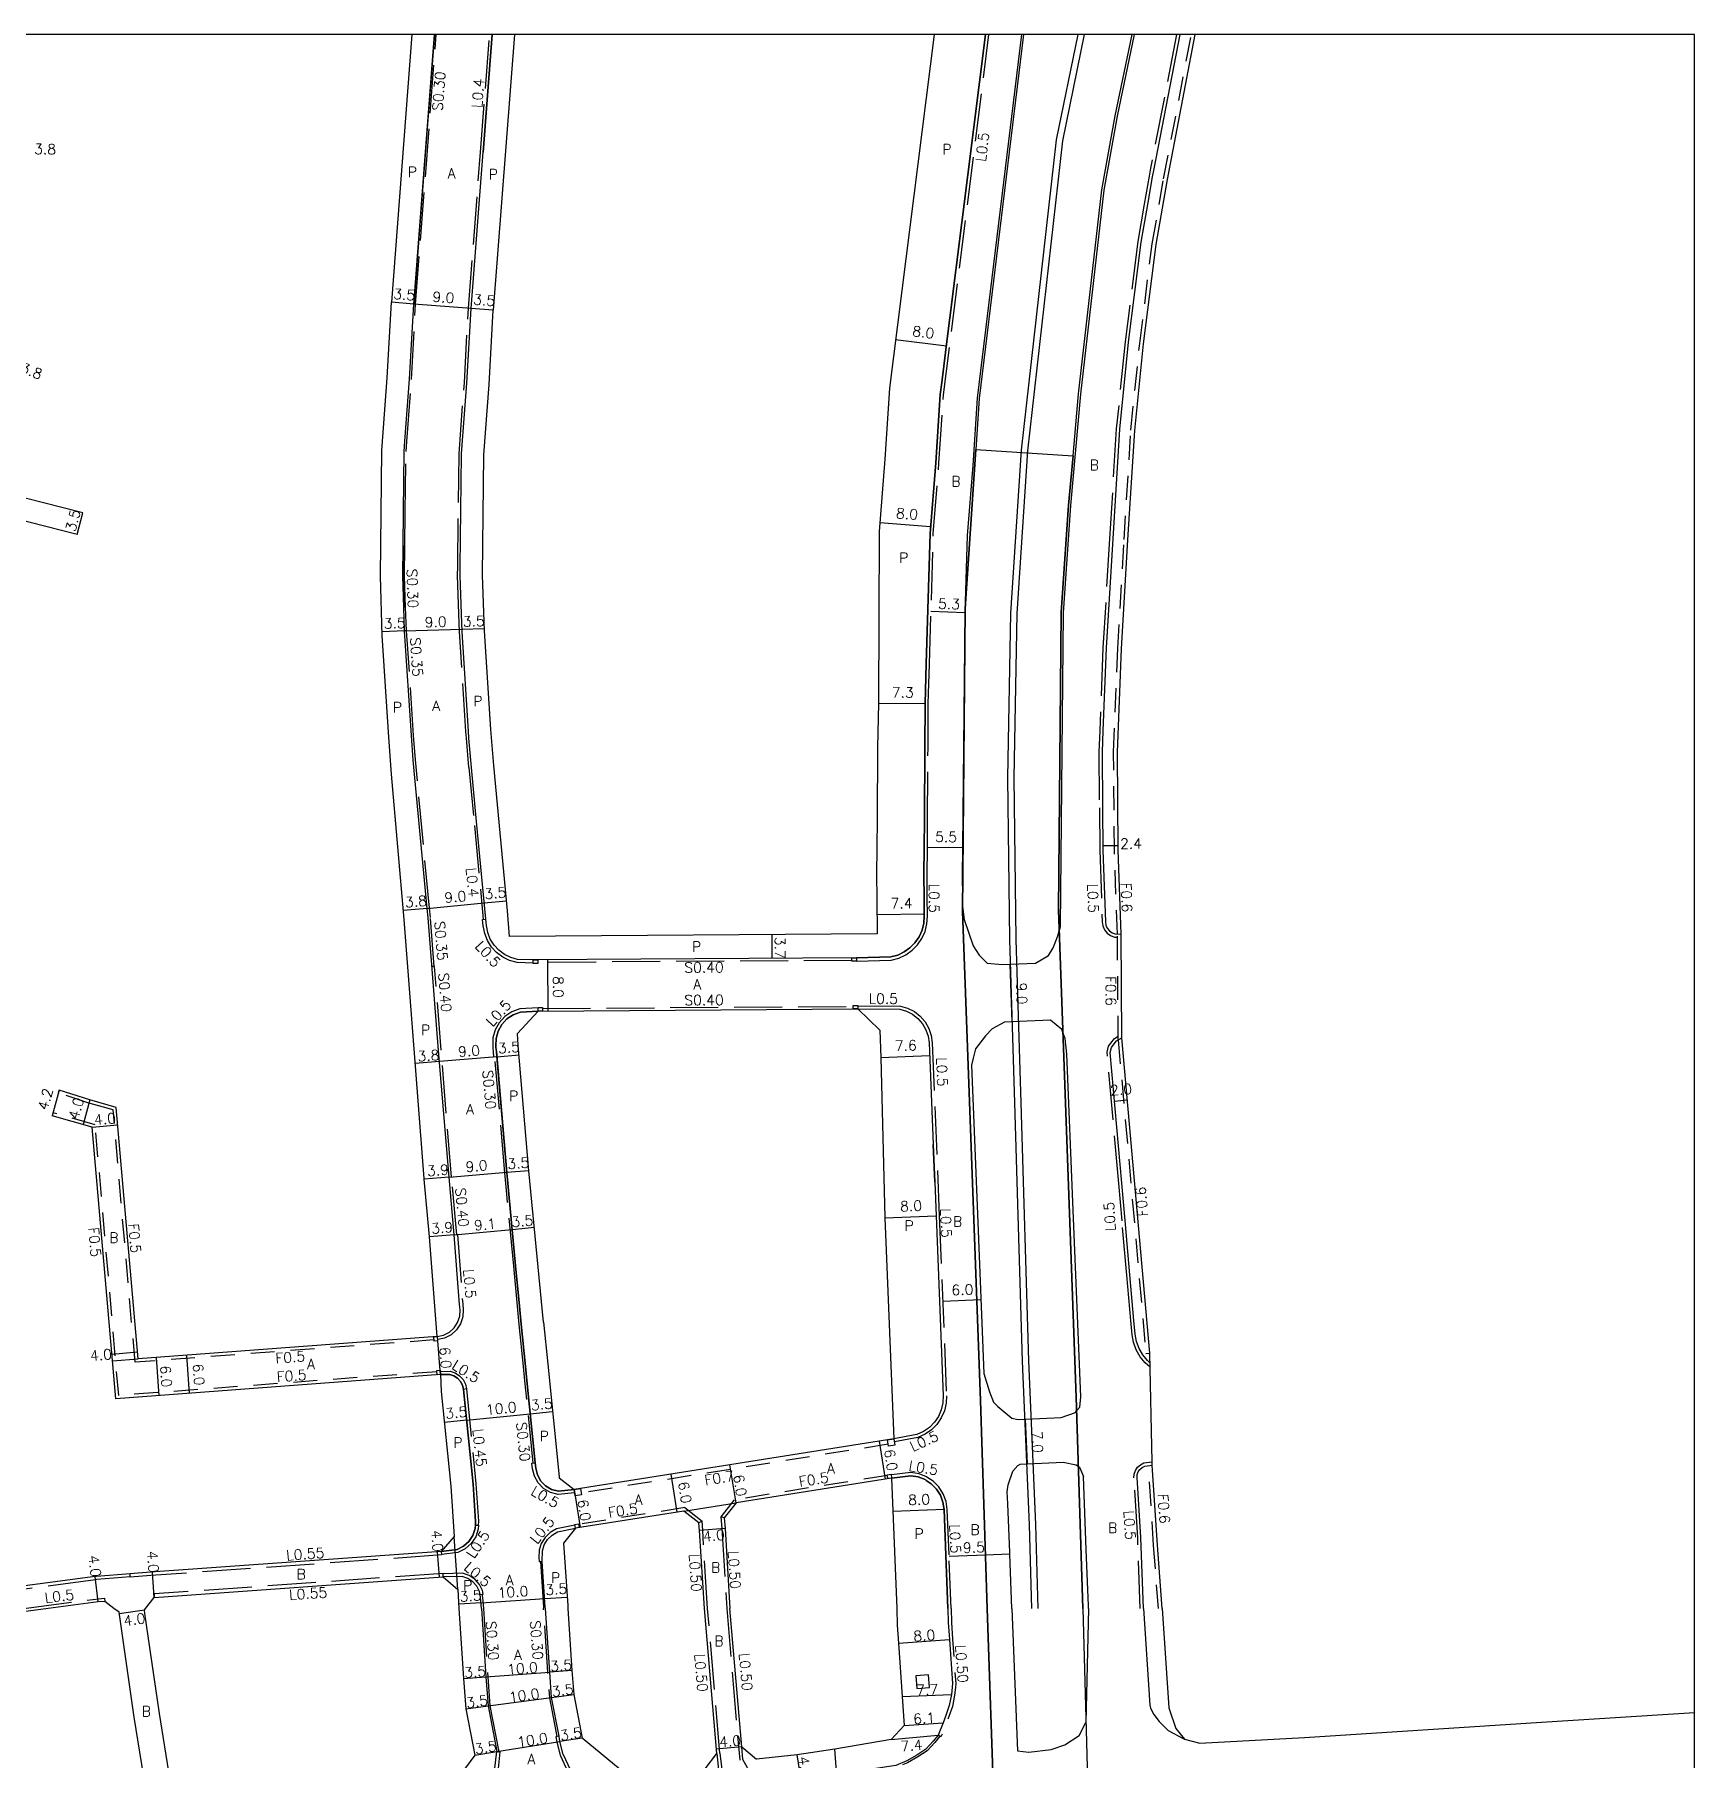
# Model space of a CAD drawing. Header units: metres. Extents: x -1600 to -800, y -109200 to -108599.
# Drawn here: x -1059.8 to -800, y -108869.9 to -108600 of the extents above; entities that cross this region are included whole.
import ezdxf

# ---------------------------------------------------------------- set-up
doc = ezdxf.new("R2010")
doc.units = ezdxf.units.M
doc.header["$LTSCALE"] = 2.5
doc.linetypes.add('22320', pattern=[2.5, 1.5, -1])
doc.linetypes.add('22330', pattern=[4, 3, -1])
for name, color, linetype in [('2101000', 7, 'Continuous'), ('2101001', 1, 'Continuous'), ('2102000', 4, 'Continuous'), ('2102001', 191, 'Continuous'), ('2203000', 1, 'Continuous'), ('2213000', 3, 'Continuous'), ('2226000', 40, 'Continuous'), ('2227000', 1, 'Continuous'), ('2232000', 120, '22320'), ('2233000', 120, '22330'), ('2233300', 150, '22330'), ('2235000', 4, 'Continuous'), ('2236000', 3, 'Continuous'), ('9107000', 4, 'Continuous'), ('9201100', 215, 'Continuous'), ('9201101', 7, 'Continuous'), ('9201500', 222, 'Continuous'), ('9201501', 7, 'Continuous'), ('9202100', 82, 'Continuous'), ('9202200', 82, 'Continuous'), ('9203500', 155, 'Continuous'), ('999', 7, 'Continuous')]:
    doc.layers.add(name, color=color, linetype=linetype)
doc.layers.add('9301100', color=1, linetype='Continuous', lineweight=30)
doc.styles.add('Dm_Anotation', font='txt.shx', dxfattribs={"bigfont": 'pscdm.shx'})

msp = doc.modelspace()

# ---------------------------------------------------------------- linework, layer by layer
at = {"layer": '2101000'}
for points in [[(-1000.71, -108600), (-1003.93, -108641.91)], [(-984.67, -108600), (-987.98, -108643.14)], [(-919, -108600), (-925.97, -108655.35)], [(-905.34, -108600), (-912.26, -108656.91), (-912.96, -108667.46), (-913.83, -108678.39), (-914.19, -108690.48), (-914.55, -108727.28), (-914.59, -108731.57), (-914.56, -108734.97), (-914.54, -108736.36), (-914.53, -108736.48)], [(-905.03, -108600), (-911.96, -108656.94), (-912.49, -108664.94)], [(-887.69, -108600), (-890.36, -108612.78), (-892.45, -108624.36), (-896.08, -108656.27), (-897.64, -108673.69), (-898.82, -108690.48), (-899.26, -108739.61), (-899.42, -108740.26)], [(-897.25, -108665.96), (-896.38, -108656.24), (-892.75, -108624.32), (-890.66, -108612.72), (-888, -108600)], [(-889.62, -108756.99), (-889.72, -108740.8), (-890.18, -108727.6), (-890.3, -108712.31), (-889.67, -108696.12), (-888.66, -108679.09), (-887.6, -108661.96), (-886.22, -108648.41), (-884.27, -108632.84), (-882.49, -108622.68), (-878.12, -108600)], [(-1003.9, -108715.77), (-1004.34, -108709.95), (-1005.36, -108694.07), (-1005.66, -108684.78), (-1005.43, -108665.08), (-1004.58, -108653.74), (-1003.93, -108641.91)], [(-987.9, -108714.4), (-988.39, -108708.76), (-989.38, -108693.3), (-989.66, -108684.62), (-989.44, -108665.78), (-988.62, -108654.77), (-987.98, -108643.14)], [(-925.97, -108655.35), (-926.73, -108666.46), (-927.62, -108677.75), (-927.71, -108704.64)], [(-1052.24, -108674.83), (-1067.44, -108670.99)], [(-1053.09, -108678.23), (-1068.3, -108674.38)], [(-927.71, -108704.64), (-927.85, -108711.58), (-927.91, -108722.81), (-927.95, -108727.15), (-928, -108731.58), (-927.96, -108735.11), (-927.9, -108740.76)], [(-985.44, -108741.15), (-985.76, -108737.12), (-987.9, -108714.4)], [(-1001.95, -108738.5), (-1003.9, -108715.77)], [(-998.79, -108779.14), (-998.8, -108779.02), (-1001.95, -108738.5)], [(-927.9, -108740.76), (-985.44, -108741.15)], [(-980.14, -108801.5), (-982.4, -108777.81), (-984.07, -108758.23), (-984.22, -108756.36), (-980.97, -108752.82)], [(-980.97, -108752.82), (-930.96, -108752.49)], [(-930.96, -108752.49), (-927.48, -108755.8), (-927.31, -108760.08), (-926.69, -108785.19)], [(-896.69, -108815.4), (-896.17, -108814.79), (-896.03, -108813.18), (-897.21, -108784), (-898.21, -108759.55), (-898.48, -108757.1), (-898.84, -108756.18)], [(-884.85, -108823.88), (-884.86, -108823.37), (-885.26, -108806.36), (-889.62, -108756.99)], [(-1051.11, -108766.74), (-1055.91, -108765.19)], [(-1043.58, -108807.24), (-1047.01, -108767.89), (-1051.11, -108766.74)], [(-996.24, -108809.72), (-1047.05, -108813.52), (-1050.75, -108771), (-1057.04, -108769.23)], [(-996.76, -108803.74), (-997.98, -108788.17), (-998.79, -108779.14)], [(-926.69, -108785.19), (-925.29, -108819.77)], [(-980.14, -108801.5), (-979.47, -108808.08), (-977.69, -108825.72), (-977.68, -108825.85), (-975.33, -108827.71)], [(-996.76, -108803.74), (-1043.58, -108807.24)], [(-996.24, -108809.72), (-996.13, -108812.38), (-994.63, -108827.15), (-994.1, -108835.06), (-996.14, -108837.4)], [(-925.29, -108819.77), (-975.33, -108827.71)], [(-925.64, -108825.9), (-950, -108829.77)], [(-925.64, -108825.9), (-924.84, -108846.33)], [(-958.16, -108831.06), (-975.12, -108833.76)], [(-954.95, -108846.33), (-955.7, -108834.11), (-955.8, -108832.92), (-958.16, -108831.06)], [(-950, -108829.77), (-951.85, -108832.13), (-951.71, -108833.78), (-950.94, -108846.33)], [(-975.12, -108833.76), (-977, -108836.1), (-976.34, -108845.85), (-976.31, -108846.33)], [(-996.14, -108837.4), (-1041.64, -108840.62), (-1044.83, -108840.88), (-1050.09, -108841.29), (-1050.29, -108841.32), (-1087.99, -108846.33)], [(-1041.04, -108844.59), (-995.81, -108841.38)], [(-995.81, -108841.38), (-993.55, -108843.36), (-993.35, -108846.33)], [(-1042.43, -108846.33), (-1041.04, -108844.59)], [(-1057.65, -108846.33), (-1090.03, -108850.63), (-1091.97, -108851.38), (-1093.12, -108851.91), (-1095.61, -108853.48), (-1104.33, -108859.7)], [(-1048.77, -108845.2), (-1049.81, -108845.29), (-1057.65, -108846.33)], [(-1047.36, -108846.33), (-1048.77, -108845.2)], [(-1042.98, -108884.38), (-1041.15, -108882.13), (-1041.23, -108881.67), (-1044.18, -108863.34), (-1046.55, -108846.91), (-1047.36, -108846.33)], [(-1037.28, -108881.03), (-1040.23, -108862.74), (-1042.49, -108847.08), (-1042.56, -108846.58), (-1042.43, -108846.33)], [(-953.02, -108869), (-954.95, -108846.33)], [(-954.82, -108871.4), (-953.02, -108869)]]:
    msp.add_lwpolyline(points, dxfattribs=at)
at = {"layer": '2101000', "flags": 128}
for points in [[(-993.35, -108846.33), (-992.62, -108857.29), (-992.27, -108862.03), (-990.89, -108869.25)], [(-976.31, -108846.33), (-975.67, -108856.01), (-975.39, -108859.8), (-974.09, -108866.59)], [(-949.09, -108867.98), (-950.94, -108846.33)], [(-924.84, -108846.33), (-924.77, -108848.93), (-924.58, -108851.73), (-923.99, -108860.08), (-923.66, -108864.62)], [(-966.36, -108872.97), (-974.09, -108866.59)], [(-925.72, -108866.81), (-923.66, -108864.62)], [(-990.89, -108869.25), (-996.86, -108877.4)], [(-949.09, -108867.98), (-946.78, -108869.88)], [(-925.72, -108866.81), (-934.53, -108868.33), (-940.41, -108869.2), (-946.78, -108869.88)]]:
    msp.add_lwpolyline(points, dxfattribs=at)
at = {"layer": '2101001'}
for points in [[(-1053.09, -108678.23), (-1052.24, -108674.83)], [(-914.53, -108736.48), (-914.28, -108738.49), (-912.89, -108742.59), (-911.96, -108744.1), (-910.69, -108745.33), (-908.33, -108745.54), (-903.14, -108745.35), (-901.12, -108744.11), (-900.37, -108742.93), (-899.61, -108741.05), (-899.42, -108740.26)], [(-906.82, -108754.49), (-908, -108754.54), (-909.91, -108755.59), (-910.95, -108756.72), (-912.51, -108758.73), (-912.89, -108760.19), (-913.15, -108761.31), (-912.2, -108784.6), (-911.19, -108809.54), (-910.35, -108812.4), (-909.72, -108814.02), (-909.02, -108814.73), (-906.84, -108816.51), (-905.84, -108816.73), (-904.7, -108816.68)], [(-898.84, -108756.18), (-899.03, -108755.69), (-900.79, -108754.27), (-906.82, -108754.49)], [(-1055.91, -108765.19), (-1057.04, -108769.23)], [(-904.7, -108816.68), (-899.11, -108816.43), (-896.88, -108815.63), (-896.69, -108815.4)], [(-904.38, -108823.68), (-898.8, -108823.43), (-896.78, -108823.82), (-896.41, -108824.09)], [(-907.16, -108837.83), (-907.17, -108837.56), (-907.47, -108829.95), (-907.55, -108828.05), (-907.4, -108826.96), (-906.7, -108824.84), (-905.92, -108823.92), (-905.53, -108823.73), (-904.38, -108823.68)], [(-906.83, -108846.33), (-907.16, -108837.83)], [(-906.83, -108846.33), (-905.97, -108868.6)]]:
    msp.add_lwpolyline(points, dxfattribs=at)
at = {"layer": '2102000'}
for points in [[(-912.49, -108664.94), (-914.12, -108689.83), (-914.54, -108737.26), (-911.75, -108813.78), (-910.72, -108846.33)], [(-895.71, -108846.33), (-896.76, -108813.27), (-899.53, -108737.05), (-899.12, -108690.47), (-897.94, -108673.66), (-897.25, -108665.96)], [(-896.41, -108824.09), (-896.25, -108824.21), (-895.62, -108825.65)], [(-894.82, -108846.33), (-894.84, -108845.9), (-895.18, -108837.1), (-895.62, -108825.65)], [(-883.29, -108846.33), (-884.05, -108836.43), (-884.85, -108823.88)], [(-894.82, -108846.33), (-895.23, -108864.15)]]:
    msp.add_lwpolyline(points, dxfattribs=at)
at = {"layer": '2102000', "flags": 128}
for points in [[(-872.75, -109146.33), (-876.37, -109129.83), (-882.04, -109102.42), (-890.39, -109056.77), (-894.92, -109027.34), (-899.22, -108996.32), (-903.87, -108956.74), (-907.17, -108916.94), (-909.59, -108878.04), (-910.72, -108846.33)], [(-895.71, -108846.33), (-894.89, -108876.85), (-892.47, -108915.75), (-889.17, -108955.56), (-884.48, -108994.96)], [(-883.29, -108846.33), (-882.27, -108861.84), (-881.19, -108865.1), (-879.82, -108866.75), (-877.41, -108867.41), (-861.01, -108866.49), (-823.94, -108864.13), (-800, -108862.61)]]:
    msp.add_lwpolyline(points, dxfattribs=at)
at = {"layer": '2102001'}
msp.add_lwpolyline([(-905.97, -108868.6), (-904.15, -108868.78), (-900.66, -108868.39), (-898.56, -108867.65), (-896.3, -108866.17), (-895.23, -108864.15)], dxfattribs=at)
at = {"layer": '2203000'}
for points in [[(-912.49, -108664.94), (-914.12, -108689.83), (-914.54, -108737.26), (-911.75, -108813.78), (-910.72, -108846.33)], [(-895.71, -108846.33), (-896.76, -108813.27), (-899.53, -108737.05), (-899.12, -108690.47), (-897.94, -108673.66), (-897.25, -108665.96)], [(-910.72, -108846.33), (-909.59, -108878.04), (-907.17, -108916.94), (-903.87, -108956.74), (-899.22, -108996.32), (-894.92, -109027.34), (-890.39, -109056.77), (-882.04, -109102.42), (-876.37, -109129.83), (-872.75, -109146.33), (-865.51, -109179.33), (-860.84, -109200)]]:
    msp.add_lwpolyline(points, dxfattribs=at)
at = {"layer": '2203000', "flags": 128}
msp.add_lwpolyline([(-895.71, -108846.33), (-894.89, -108876.85), (-892.47, -108915.75), (-889.17, -108955.56), (-884.48, -108994.96)], dxfattribs=at)
at = {"layer": '2213000'}
for points in [[(-931.16, -108744.49), (-981.73, -108744.83)], [(-886.23, -108846.33), (-886.63, -108835.23), (-887.23, -108825.84), (-887.2, -108825.37), (-887.05, -108824.93), (-886.79, -108824.54), (-886.44, -108824.23), (-886.02, -108824.02), (-884.85, -108823.88)], [(-979.82, -108846.33), (-979.84, -108846.09), (-980.31, -108838.94), (-980.3, -108837.3), (-980.01, -108836.35), (-979.49, -108835.51), (-978.78, -108834.82), (-977.93, -108834.32), (-975.12, -108833.76)], [(-989.84, -108846.33), (-989.96, -108844.61), (-990.05, -108844.14), (-990.14, -108843.68), (-990.56, -108842.83), (-991.19, -108842.12), (-991.98, -108841.6), (-992.87, -108841.3), (-995.81, -108841.38)], [(-916.84, -108846.33), (-916.78, -108848.51), (-916.59, -108851.17), (-916.11, -108858.04), (-916.16, -108858.62), (-916.29, -108859.79), (-916.62, -108861.5), (-917.14, -108863.07), (-917.58, -108864.2), (-918.35, -108866.13), (-919.13, -108867.1), (-920.3, -108868.34), (-921.68, -108869.27), (-923.27, -108870.18), (-924.99, -108870.87), (-935.38, -108872.46), (-939.79, -108873.15), (-943.08, -108873.66), (-943.61, -108873.74)], [(-977.03, -108869.15), (-975.96, -108871.5), (-974.2, -108873.52), (-971.78, -108875.1), (-969.67, -108876.25), (-965.82, -108876.94), (-955.52, -108875.55), (-955.2, -108875.5)], [(-946.57, -108872.83), (-947.08, -108872.42), (-948.22, -108871.26), (-948.92, -108869.93)]]:
    msp.add_lwpolyline(points, dxfattribs=at)
at = {"layer": '2213000', "flags": 128}
for points in [[(-989.84, -108846.33), (-989.13, -108857.03), (-988.79, -108861.57), (-987.43, -108868.7)], [(-977.03, -108869.15), (-977.55, -108867.14), (-977.7, -108866.32), (-978.86, -108860.26), (-979.16, -108856.28), (-979.82, -108846.33)], [(-886.23, -108846.33), (-885.26, -108861.42), (-885.12, -108861.93), (-884.6, -108862.88), (-883.77, -108864.02), (-882.37, -108865.4), (-879.82, -108866.75)], [(-987.73, -108871.31), (-987.43, -108868.7)], [(-953.02, -108869), (-952.74, -108871.55), (-952.8, -108872.84), (-953.13, -108873.83), (-953.57, -108874.46), (-954.33, -108875.13), (-955.2, -108875.5)], [(-948.92, -108869.93), (-949.09, -108867.98)]]:
    msp.add_lwpolyline(points, dxfattribs=at)
at = {"layer": '2226000'}
for points in [[(-896.53, -108600), (-899.92, -108616.49), (-905.38, -108665.04), (-907.06, -108690.57), (-907.52, -108716.32), (-907.22, -108741.67), (-906.44, -108767.21), (-905.2, -108807.61), (-904.12, -108833.2), (-903.77, -108846.33)], [(-895.51, -108600), (-898.93, -108616.64), (-904.38, -108665.13), (-906.05, -108690.62), (-906.52, -108716.33), (-906.22, -108741.65), (-905.44, -108767.18), (-904.2, -108807.57), (-903.12, -108833.16), (-902.77, -108846.33)]]:
    msp.add_lwpolyline(points, dxfattribs=at)
at = {"layer": '2227000'}
for points in [[(-997.2, -108600), (-998.18, -108612.68)], [(-988.23, -108600.69), (-989.59, -108618.43)], [(-988.18, -108600), (-988.23, -108600.69)], [(-910.94, -108600), (-916.53, -108644.36)], [(-998.18, -108612.68), (-1000.44, -108642.18)], [(-884.62, -108621.03), (-884.85, -108622.25), (-885.62, -108626.62)], [(-917.8, -108654.44), (-916.88, -108647.19)], [(-993.15, -108683.26), (-992.94, -108665.75)], [(-1002.11, -108679.97), (-1002.16, -108684.74), (-1002, -108689.67)], [(-991.79, -108710.1), (-991.88, -108709.02), (-992.88, -108693.47), (-992.97, -108690.64)], [(-892.58, -108708.98), (-892.71, -108712.27), (-892.63, -108721.01)], [(-989.1, -108738.94), (-990.54, -108723.73)], [(-920.56, -108735.03), (-920.6, -108731.57), (-920.55, -108727.22)], [(-985.78, -108779.18), (-985.88, -108778.13), (-987.44, -108759.93), (-987.5, -108759.16)], [(-918.91, -108779.59), (-919.15, -108773.72)], [(-889.1, -108785.6), (-889.61, -108779.78)], [(-984.49, -108792.69), (-985.56, -108781.46)], [(-887.72, -108801.23), (-888.35, -108794.1)], [(-982.73, -108810.65), (-982.96, -108808.43), (-983.62, -108801.84), (-983.9, -108798.98)], [(-917.16, -108837.95), (-917.44, -108830.83), (-917.61, -108829.68), (-918.01, -108828.59), (-918.63, -108827.62), (-919.45, -108826.79), (-920.23, -108826.27)]]:
    msp.add_lwpolyline(points, dxfattribs=at)
at = {"layer": '2232000'}
for points in [[(-890.32, -108740.77), (-890.78, -108727.62), (-890.91, -108712.3), (-890.27, -108696.09), (-889.26, -108679.05), (-888.2, -108661.91), (-886.82, -108648.34), (-884.87, -108632.75), (-883.08, -108622.58), (-878.73, -108600)], [(-890.19, -108757.34), (-890.32, -108740.77)], [(-890.19, -108757.34), (-885.85, -108806.41), (-885.26, -108806.36)], [(-1051.27, -108767.22), (-1056.04, -108765.67), (-1055.91, -108765.19)], [(-996.83, -108809.26), (-1046.6, -108812.98), (-1050.28, -108770.61), (-1056.91, -108768.75), (-1057.04, -108769.23)], [(-1047.47, -108768.28), (-1051.27, -108767.22)], [(-1044.04, -108807.78), (-1047.47, -108768.28)], [(-997.27, -108804.28), (-1044.04, -108807.78)], [(-926.17, -108820.62), (-974.24, -108828.25)], [(-926.31, -108825.5), (-950.27, -108829.3)], [(-925.69, -108825.4), (-925.71, -108825.41)], [(-883.9, -108846.33), (-884.65, -108836.47), (-885.45, -108823.95)], [(-958.02, -108830.53), (-974.61, -108833.17)], [(-958.02, -108830.53), (-955.32, -108832.66)], [(-950.27, -108829.3), (-952.37, -108831.97)]]:
    msp.add_lwpolyline(points, dxfattribs=at)
at = {"layer": '2233000'}
for points in [[(-991.79, -108714.73), (-992.18, -108710.13), (-992.28, -108709.05), (-993.28, -108693.48), (-993.37, -108690.65), (-993.56, -108684.66), (-993.55, -108683.25), (-993.34, -108665.75), (-993.34, -108665.61), (-992.51, -108654.52), (-991.87, -108642.84), (-989.99, -108618.4), (-988.58, -108600)], [(-931.16, -108744.99), (-925.71, -108744.85), (-924.53, -108744.52), (-923.44, -108744.01), (-922.45, -108743.3), (-921.61, -108742.44), (-920.92, -108741.45), (-920.42, -108740.35), (-920.12, -108739.17), (-920.03, -108737.99), (-920.06, -108735.03), (-920.1, -108731.57), (-920.05, -108727.23), (-920.01, -108722.87), (-919.95, -108711.62), (-919.91, -108704.69), (-919.73, -108698.52), (-919.12, -108678.1), (-918.25, -108667.08), (-917.54, -108656.4), (-910.43, -108600)], [(-881.07, -108600), (-885.11, -108620.94), (-885.34, -108622.16), (-886.11, -108626.53), (-887.14, -108632.41), (-889.1, -108648.09), (-890.49, -108661.72), (-891.55, -108678.91), (-892.57, -108695.98), (-893.08, -108708.96), (-893.21, -108712.26), (-893.13, -108721.01), (-893.08, -108727.67), (-892.69, -108738.86), (-892.59, -108739.51), (-892.32, -108740.11), (-891.9, -108740.61), (-891.37, -108741), (-890.75, -108741.24), (-890.32, -108741.27)], [(-991.79, -108714.73), (-990.94, -108723.77), (-989.55, -108738.49)], [(-981.72, -108745.33), (-984.27, -108745.24), (-985.43, -108744.92), (-986.5, -108744.39), (-987.46, -108743.68), (-988.27, -108742.8), (-988.9, -108741.78), (-989.33, -108740.67), (-989.55, -108739.5), (-989.6, -108738.99), (-989.65, -108738.5), (-989.15, -108738.45)], [(-980.98, -108752.32), (-983.85, -108752.49), (-985.09, -108752.95), (-986.17, -108753.68), (-987.05, -108754.64), (-987.68, -108755.77), (-988.03, -108757.03), (-988.07, -108758.33), (-988.06, -108758.56), (-988, -108759.2), (-987.93, -108759.98), (-987.44, -108759.93)], [(-930.96, -108751.99), (-924.28, -108752.04), (-923.14, -108752.38), (-922.09, -108752.91), (-921.18, -108753.63), (-920.41, -108754.51), (-919.83, -108755.53), (-919.45, -108756.64), (-919.3, -108757.77), (-918.2, -108784.85), (-917.06, -108813.01), (-917.12, -108814.2), (-917.39, -108815.38), (-917.88, -108816.49), (-918.56, -108817.5), (-919.42, -108818.36), (-920.41, -108819.06), (-921.53, -108819.57), (-925.21, -108820.26)], [(-885.21, -108808.53), (-885.97, -108807.88), (-886.76, -108806.92), (-887.38, -108805.83), (-887.81, -108804.65), (-888.02, -108803.47), (-888.22, -108801.27), (-888.84, -108794.14), (-889.59, -108785.65), (-890.11, -108779.82), (-891.92, -108759.28), (-891.73, -108758.34), (-891.34, -108757.84), (-890.78, -108757.11), (-890.19, -108756.76)], [(-994.1, -108787.85), (-993.6, -108787.81), (-992.76, -108798.7), (-992.69, -108799.56), (-992.75, -108800.67), (-993.1, -108801.76), (-993.72, -108802.73), (-994.58, -108803.49), (-995.6, -108804.01), (-996.66, -108804.23), (-996.72, -108804.24)], [(-996.28, -108809.22), (-994.71, -108809.2), (-993.93, -108809.45), (-993.25, -108809.89), (-992.7, -108810.48), (-992.33, -108811.19), (-992.16, -108811.92), (-992.64, -108812.03)], [(-992.2, -108811.93), (-992.2, -108811.96), (-990.69, -108826.82), (-990.3, -108832.67), (-990.34, -108833.29)], [(-975.26, -108828.21), (-977.83, -108828.46), (-979.04, -108828.15), (-980.1, -108827.54), (-980.96, -108826.67), (-981.56, -108825.6), (-981.84, -108824.44), (-981.93, -108823.58), (-981.43, -108823.53)], [(-886.73, -108846.33), (-887.13, -108835.26), (-887.73, -108825.87), (-887.69, -108825.27), (-887.5, -108824.7), (-887.17, -108824.21), (-886.72, -108823.81), (-886.17, -108823.54), (-884.91, -108823.38), (-884.86, -108823.37)], [(-916.34, -108846.33), (-916.66, -108837.93), (-916.94, -108830.81), (-917.12, -108829.56), (-917.56, -108828.37), (-918.24, -108827.3), (-919.13, -108826.4), (-919.96, -108825.85), (-920.18, -108825.71), (-921.36, -108825.25), (-922.63, -108825.04), (-925.69, -108825.4)], [(-990.79, -108833.26), (-990.29, -108833.29), (-990.33, -108833.92), (-990.73, -108835.11), (-991.43, -108836.16), (-992.37, -108836.99), (-993.51, -108837.56), (-996.07, -108837.89)], [(-975.2, -108833.26), (-978.11, -108833.85), (-979.09, -108834.42), (-979.88, -108835.2), (-980.47, -108836.14), (-980.8, -108837.21), (-980.86, -108838.32), (-980.81, -108838.98), (-980.31, -108838.94)], [(-954.45, -108846.33), (-955.2, -108834.07), (-955.32, -108832.66), (-955.8, -108832.92)], [(-951.85, -108832.13), (-952.37, -108831.97), (-952.21, -108833.82), (-951.44, -108846.33)], [(-996.14, -108837.4), (-996.07, -108837.94), (-1041.59, -108841.17), (-1044.79, -108841.42), (-1044.83, -108840.88)], [(-1044.79, -108841.38), (-1050.04, -108841.79), (-1050.22, -108841.81), (-1084.2, -108846.33)], [(-995.81, -108841.38), (-995.83, -108840.83), (-1041.08, -108844.04), (-1041.04, -108844.59)], [(-990.05, -108844.14), (-989.56, -108844.05), (-989.67, -108843.52), (-990.15, -108842.55), (-990.86, -108841.74), (-991.76, -108841.15), (-992.8, -108840.8), (-995.83, -108840.89)], [(-1061.44, -108846.33), (-1049.76, -108844.78), (-1048.81, -108844.7), (-1048.77, -108845.2)], [(-952.52, -108868.95), (-954.45, -108846.33)], [(-977.7, -108866.32), (-978, -108866.37), (-978.19, -108866.41), (-978.03, -108867.25), (-977.51, -108869.27), (-977.48, -108869.35), (-976.38, -108871.77), (-974.53, -108873.9), (-972.04, -108875.53), (-969.84, -108876.73), (-965.83, -108877.44), (-955.45, -108876.04), (-955.06, -108875.99)]]:
    msp.add_lwpolyline(points, dxfattribs=at)
at = {"layer": '2233000', "flags": 128}
for points in [[(-951.44, -108846.33), (-949.42, -108870.03)], [(-916.34, -108846.33), (-916.28, -108848.49), (-916.1, -108851.13), (-915.61, -108858.04), (-915.66, -108858.67), (-915.8, -108859.87), (-916.13, -108861.63), (-916.67, -108863.24), (-917.11, -108864.38), (-917.92, -108866.4)], [(-917.92, -108866.4), (-918.1, -108866.29), (-918.35, -108866.13)], [(-987.43, -108868.7), (-987.12, -108868.73), (-986.94, -108868.76), (-987.24, -108871.37), (-987.31, -108871.85), (-987.91, -108874.06), (-988.68, -108875.6), (-989.6, -108877.12), (-991.03, -108878.86), (-992.25, -108880.01), (-994.23, -108881.33), (-996.67, -108881.92), (-997.3, -108882.01), (-997.37, -108881.52)], [(-952.52, -108868.95), (-952.24, -108871.53), (-952.3, -108872.93), (-952.68, -108874.06), (-953.2, -108874.79), (-954.05, -108875.56), (-955.06, -108875.99)]]:
    msp.add_lwpolyline(points, dxfattribs=at)
at = {"layer": '2233300'}
for points in [[(-1001.59, -108693.33), (-1001.7, -108689.66), (-1001.86, -108684.74), (-1001.81, -108679.97), (-1001.75, -108674.69), (-1001.63, -108665.25), (-1001.52, -108663.67), (-1000.79, -108653.98), (-1000.14, -108642.2), (-996.9, -108600)], [(-997.22, -108745.83), (-997.81, -108738.17), (-997.99, -108736.72), (-1000.16, -108713.53), (-1000.45, -108709.68), (-1001.54, -108693.33), (-1001.89, -108693.34)], [(-931.86, -108744.89), (-981.03, -108745.22)], [(-997.17, -108745.83), (-997.57, -108745.86)], [(-993.7, -108787.82), (-994.51, -108778.79), (-996.15, -108758.96), (-997.17, -108745.83)], [(-980.28, -108752.42), (-931.66, -108752.09)], [(-981.73, -108823.56), (-983.03, -108810.68), (-983.26, -108808.46), (-983.92, -108801.87), (-984.19, -108799.01), (-984.79, -108792.72), (-985.86, -108781.49), (-986.08, -108779.21), (-986.18, -108778.15), (-987.73, -108759.96)], [(-980.61, -108838.96), (-980.14, -108846.11), (-980.12, -108846.33)], [(-989.76, -108844.08), (-989.66, -108844.57), (-989.54, -108846.33)], [(-989.54, -108846.33), (-988.83, -108857), (-988.5, -108861.53), (-987.12, -108868.73)]]:
    msp.add_lwpolyline(points, dxfattribs=at)
at = {"layer": '2233300', "flags": 128}
for points in [[(-978, -108866.37), (-979.16, -108860.3), (-979.46, -108856.3), (-980.12, -108846.33)], [(-918.1, -108866.29), (-918.9, -108867.3), (-920.11, -108868.57), (-921.52, -108869.53), (-923.14, -108870.45), (-924.92, -108871.16), (-935.34, -108872.75), (-939.74, -108873.44), (-943.03, -108873.96)]]:
    msp.add_lwpolyline(points, dxfattribs=at)
at = {"layer": '2235000'}
for points in [[(-981.03, -108744.82), (-981.02, -108745.37), (-981.72, -108745.38), (-981.73, -108744.83)], [(-931.16, -108744.49), (-931.16, -108745.04), (-931.86, -108745.04), (-931.86, -108744.49)], [(-980.28, -108752.27), (-980.27, -108752.82), (-980.97, -108752.82), (-980.98, -108752.27)], [(-930.96, -108751.94), (-930.96, -108752.49), (-931.66, -108752.49), (-931.66, -108751.94)], [(-997.26, -108804.48), (-997.31, -108803.79), (-996.76, -108803.74), (-996.71, -108804.44)], [(-996.79, -108809.76), (-996.84, -108809.07), (-996.29, -108809.02), (-996.24, -108809.72)], [(-926.12, -108820.91), (-926.28, -108819.93), (-925.29, -108819.77), (-925.13, -108820.76)], [(-926.23, -108825.99), (-926.32, -108825.4), (-925.73, -108825.31), (-925.64, -108825.9)], [(-975.33, -108827.71), (-974.35, -108827.56), (-974.19, -108828.54), (-975.18, -108828.7)], [(-975.12, -108833.76), (-975.22, -108833.16), (-974.63, -108833.07), (-974.53, -108833.66)]]:
    msp.add_lwpolyline(points, close=True, dxfattribs=at)
at = {"layer": '2236000'}
msp.add_lwpolyline([(-919.7, -108858.7), (-919.85, -108856.7), (-921.84, -108856.85), (-921.7, -108858.84)], close=True, dxfattribs=at)
at = {"layer": '9107000'}
for points in [[(-994.91, -108778.82), (-996.55, -108758.99), (-998.16, -108738.21), (-998.34, -108736.76), (-1000.51, -108713.56), (-1000.8, -108709.7), (-1001.89, -108693.34), (-1002, -108689.67), (-1002.16, -108684.74), (-1002.11, -108679.97), (-1002.05, -108674.69), (-1001.93, -108665.24), (-1001.82, -108663.64), (-1001.09, -108653.96), (-1000.44, -108642.18), (-997.2, -108600)], [(-981.73, -108744.83), (-984.19, -108744.74), (-985.25, -108744.45), (-986.24, -108743.96), (-987.12, -108743.3), (-987.87, -108742.49), (-988.45, -108741.56), (-988.85, -108740.53), (-989.06, -108739.45), (-989.1, -108738.94), (-989.15, -108738.45), (-990.54, -108723.73), (-991.39, -108714.7), (-991.79, -108710.1), (-991.88, -108709.02), (-992.88, -108693.47), (-992.97, -108690.64), (-993.16, -108684.65), (-993.15, -108683.26), (-992.94, -108665.75), (-992.94, -108665.62), (-992.11, -108654.54), (-991.47, -108642.87), (-989.59, -108618.43), (-988.18, -108600)], [(-931.16, -108744.49), (-925.78, -108744.35), (-924.7, -108744.05), (-923.69, -108743.57), (-922.78, -108742.92), (-921.99, -108742.12), (-921.36, -108741.2), (-920.89, -108740.18), (-920.61, -108739.09), (-920.53, -108737.97), (-920.56, -108735.03), (-920.6, -108731.57), (-920.55, -108727.22), (-920.51, -108722.87), (-920.45, -108711.62), (-920.41, -108704.68), (-920.23, -108698.51), (-919.62, -108678.08), (-918.75, -108667.04), (-918.04, -108656.35), (-917.8, -108654.44), (-916.88, -108647.19), (-916.53, -108644.36), (-910.94, -108600)], [(-880.56, -108600), (-884.62, -108621.03), (-884.85, -108622.25), (-885.62, -108626.62), (-886.65, -108632.49), (-888.61, -108648.14), (-889.99, -108661.77), (-891.05, -108678.94), (-892.07, -108696), (-892.58, -108708.98), (-892.71, -108712.27), (-892.63, -108721.01), (-892.58, -108727.65), (-892.19, -108738.84), (-892.1, -108739.36), (-891.89, -108739.84), (-891.56, -108740.25), (-891.13, -108740.56), (-890.64, -108740.75), (-889.72, -108740.8)], [(-975.33, -108827.71), (-977.79, -108827.95), (-978.85, -108827.69), (-979.79, -108827.14), (-980.56, -108826.37), (-981.09, -108825.42), (-981.34, -108824.36), (-981.43, -108823.53), (-982.73, -108810.65), (-982.96, -108808.43), (-983.62, -108801.84), (-983.9, -108798.98), (-984.49, -108792.69), (-985.56, -108781.46), (-985.78, -108779.18), (-985.88, -108778.13), (-987.5, -108759.16), (-987.56, -108758.51), (-987.58, -108758.29), (-987.53, -108757.11), (-987.21, -108755.97), (-986.64, -108754.93), (-985.84, -108754.06), (-984.86, -108753.4), (-983.75, -108752.98), (-980.97, -108752.82)], [(-930.96, -108752.49), (-924.35, -108752.54), (-923.32, -108752.84), (-922.37, -108753.33), (-921.52, -108753.99), (-920.82, -108754.81), (-920.29, -108755.74), (-919.94, -108756.75), (-919.79, -108757.81), (-919.15, -108773.72), (-918.91, -108779.59), (-918.7, -108784.87), (-917.56, -108813), (-917.61, -108814.13), (-917.87, -108815.22), (-918.32, -108816.25), (-918.95, -108817.18), (-919.74, -108817.98), (-920.66, -108818.63), (-921.68, -108819.09), (-925.29, -108819.77)], [(-885.22, -108807.86), (-885.61, -108807.53), (-886.35, -108806.63), (-886.93, -108805.62), (-887.33, -108804.52), (-887.53, -108803.38), (-887.72, -108801.23), (-888.35, -108794.1), (-889.1, -108785.6), (-889.61, -108779.78), (-891.42, -108759.31), (-891.26, -108758.55), (-890.95, -108758.15), (-890.44, -108757.49), (-889.62, -108756.99)], [(-993.26, -108798.74), (-994.1, -108787.85)], [(-996.76, -108803.74), (-995.77, -108803.54), (-994.86, -108803.08), (-994.11, -108802.4), (-993.56, -108801.55), (-993.24, -108800.58), (-993.19, -108799.57), (-993.26, -108798.74)], [(-996.24, -108809.72), (-994.79, -108809.7), (-994.14, -108809.91), (-993.57, -108810.27), (-993.11, -108810.77), (-992.8, -108811.37), (-992.64, -108812.03), (-991.14, -108826.85), (-990.75, -108832.7), (-990.82, -108833.82), (-991.18, -108834.89), (-991.81, -108835.83), (-992.65, -108836.57), (-993.66, -108837.08), (-996.14, -108837.4)], [(-916.84, -108846.33), (-917.16, -108837.95), (-917.44, -108830.83), (-917.61, -108829.68), (-918.01, -108828.59), (-918.63, -108827.62), (-919.45, -108826.79), (-920.23, -108826.27), (-920.41, -108826.15), (-921.49, -108825.73), (-922.64, -108825.55), (-925.64, -108825.9)]]:
    msp.add_lwpolyline(points, dxfattribs=at)
at = {"layer": '9107000', "flags": 128}
msp.add_lwpolyline([(-994.1, -108787.85), (-994.91, -108778.82)], dxfattribs=at)
at = {"layer": '9201100'}
for points in [[(-1000.44, -108642.18), (-1003.93, -108641.91)], [(-991.47, -108642.87), (-1000.44, -108642.18)], [(-987.98, -108643.14), (-991.47, -108642.87)], [(-917.08, -108648.76), (-925.02, -108647.76)], [(-1053.09, -108678.23), (-1052.24, -108674.83)], [(-919.54, -108677.03), (-927.51, -108676.4)], [(-914.19, -108690.48), (-919.49, -108690.32)], [(-1001.89, -108693.34), (-1005.38, -108693.46)], [(-1001.89, -108693.34), (-992.89, -108693.05)], [(-992.89, -108693.05), (-989.39, -108692.94)], [(-927.71, -108704.64), (-920.41, -108704.68)], [(-914.55, -108727.29), (-920.05, -108727.24)], [(-892.59, -108726.91), (-890.19, -108726.89)], [(-998.34, -108736.76), (-1002.07, -108737.08)], [(-998.34, -108736.76), (-989.39, -108735.91)], [(-989.39, -108735.91), (-985.91, -108735.58)], [(-927.93, -108737.69), (-920.53, -108737.61)], [(-944.4, -108740.88), (-944.37, -108744.58)], [(-979.39, -108752.81), (-979.45, -108744.81)], [(-996.4, -108760.74), (-1000.2, -108761.03)], [(-987.43, -108759.99), (-996.4, -108760.74)], [(-987.43, -108759.99), (-983.94, -108759.69)], [(-927.31, -108760.08), (-919.71, -108759.78)], [(-1055.91, -108765.19), (-1057.04, -108769.23)], [(-1051.11, -108766.74), (-1052.19, -108770.59)], [(-890.75, -108766.9), (-888.76, -108766.72)], [(-1050.75, -108771), (-1046.77, -108770.65)], [(-994.91, -108778.82), (-998.79, -108779.14)], [(-994.91, -108778.82), (-985.89, -108778.05)], [(-985.89, -108778.05), (-982.4, -108777.75)], [(-926.69, -108785.19), (-918.7, -108784.87)], [(-985.04, -108786.99), (-981.55, -108786.65)], [(-911.66, -108798.01), (-917.65, -108798.25)], [(-996.76, -108803.74), (-996.31, -108809.73)], [(-1043.67, -108806.21), (-1047.66, -108806.56)], [(-1040.25, -108813.01), (-1040.7, -108807.03)], [(-1036.02, -108806.68), (-1035.57, -108812.66)], [(-992.16, -108816.84), (-995.64, -108817.19)], [(-992.16, -108816.84), (-982.21, -108815.83)], [(-982.21, -108815.83), (-978.73, -108815.48)], [(-927.61, -108820.14), (-926.67, -108826.06)], [(-959.23, -108831.23), (-960.17, -108825.31)], [(-950, -108829.77), (-950.94, -108823.84)], [(-975.33, -108827.71), (-974.39, -108833.64)], [(-917.44, -108830.83), (-925.43, -108831.14)], [(-951.71, -108833.78), (-955.7, -108834.11)], [(-996.41, -108841.43), (-996.69, -108837.44)], [(-910.98, -108837.98), (-916.65, -108838.2)], [(-1049.81, -108845.29), (-1050.29, -108841.32)], [(-1041.04, -108844.59), (-1041.33, -108840.6)], [(-989.9, -108845.42), (-979.93, -108844.75)], [(-979.93, -108844.75), (-976.43, -108844.52)], [(-1042.56, -108846.58), (-1046.52, -108847.15)], [(-989.9, -108845.42), (-993.4, -108845.65)]]:
    msp.add_lwpolyline(points, dxfattribs=at)
at = {"layer": '9201100', "flags": 128}
for points in [[(-994.1, -108787.85), (-997.98, -108788.17)], [(-994.1, -108787.85), (-985.04, -108786.99)], [(-924.58, -108851.73), (-916.59, -108851.17)], [(-992.62, -108857.29), (-989.13, -108857.03)], [(-989.13, -108857.03), (-979.16, -108856.28)], [(-975.67, -108856.01), (-979.16, -108856.28)], [(-988.79, -108861.57), (-978.86, -108860.26)], [(-978.86, -108860.26), (-975.39, -108859.8)], [(-923.99, -108860.08), (-916.29, -108859.79)], [(-992.27, -108862.03), (-988.79, -108861.57)], [(-974.09, -108866.59), (-977.55, -108867.14)], [(-925.72, -108866.81), (-918.35, -108866.13)], [(-923.66, -108864.62), (-917.58, -108864.2)], [(-990.89, -108869.25), (-987.43, -108868.7)], [(-987.43, -108868.7), (-977.55, -108867.14)], [(-949.09, -108867.98), (-953.08, -108868.32)], [(-939.79, -108873.15), (-940.41, -108869.2)], [(-933.2, -108886.28), (-934.53, -108868.33)]]:
    msp.add_lwpolyline(points, dxfattribs=at)
at = {"layer": '9201101'}
for points in [[(-907.15, -108745.5), (-906.82, -108754.49)], [(-904.38, -108823.68), (-904.7, -108816.68)], [(-907.16, -108837.83), (-910.98, -108837.98)]]:
    msp.add_lwpolyline(points, dxfattribs=at)
at = {"layer": '9202200'}
for points in [[(-994.1, -108787.85), (-994.91, -108778.82), (-996.55, -108758.99), (-998.16, -108738.21), (-998.34, -108736.76), (-1000.51, -108713.56), (-1000.8, -108709.7), (-1001.89, -108693.34), (-1002, -108689.67), (-1002.16, -108684.74), (-1002.11, -108679.97), (-1002.05, -108674.69), (-1001.93, -108665.24), (-1001.82, -108663.64), (-1001.09, -108653.96), (-1000.44, -108642.18), (-997.2, -108600)], [(-981.73, -108744.83), (-984.19, -108744.74), (-985.25, -108744.45), (-986.24, -108743.96), (-987.12, -108743.3), (-987.87, -108742.49), (-988.45, -108741.56), (-988.85, -108740.53), (-989.06, -108739.45), (-989.1, -108738.94), (-989.15, -108738.45), (-990.54, -108723.73), (-991.39, -108714.7), (-991.79, -108710.1), (-991.88, -108709.02), (-992.88, -108693.47), (-992.97, -108690.64), (-993.16, -108684.65), (-993.15, -108683.26), (-992.94, -108665.75), (-992.94, -108665.62), (-992.11, -108654.54), (-991.47, -108642.87), (-989.59, -108618.43), (-988.18, -108600)], [(-910.94, -108600), (-916.53, -108644.36), (-916.88, -108647.19), (-917.8, -108654.44), (-918.04, -108656.35), (-918.75, -108667.04), (-919.62, -108678.08), (-920.23, -108698.51), (-920.41, -108704.68), (-920.45, -108711.62), (-920.51, -108722.87), (-920.55, -108727.22), (-920.6, -108731.57), (-920.56, -108735.03), (-920.53, -108737.61)], [(-920.53, -108737.61), (-920.53, -108737.97), (-920.61, -108739.09), (-920.89, -108740.18), (-921.36, -108741.2), (-921.99, -108742.12), (-922.78, -108742.92), (-923.69, -108743.57), (-924.7, -108744.05), (-925.78, -108744.35), (-931.16, -108744.49), (-981.73, -108744.83)], [(-980.97, -108752.82), (-983.75, -108752.98), (-984.86, -108753.4), (-985.84, -108754.06), (-986.64, -108754.93), (-987.21, -108755.97), (-987.53, -108757.11), (-987.58, -108758.29), (-987.56, -108758.51), (-987.5, -108759.16), (-985.88, -108778.13), (-985.78, -108779.18), (-985.56, -108781.46), (-984.49, -108792.69), (-983.9, -108798.98), (-983.62, -108801.84), (-982.96, -108808.43), (-982.73, -108810.65), (-981.43, -108823.53), (-981.34, -108824.36), (-981.09, -108825.42), (-980.56, -108826.37), (-979.79, -108827.14), (-978.85, -108827.69), (-977.79, -108827.95), (-975.33, -108827.71)], [(-930.96, -108752.49), (-924.35, -108752.54), (-923.32, -108752.84), (-922.37, -108753.33), (-921.52, -108753.99), (-920.82, -108754.81), (-920.29, -108755.74), (-919.94, -108756.75), (-919.79, -108757.81), (-919.15, -108773.72), (-918.91, -108779.59), (-918.7, -108784.87), (-917.56, -108813), (-917.61, -108814.13), (-917.87, -108815.22), (-918.32, -108816.25), (-918.95, -108817.18), (-919.74, -108817.98), (-920.66, -108818.63), (-921.68, -108819.09), (-925.29, -108819.77)], [(-996.76, -108803.74), (-995.77, -108803.54), (-994.86, -108803.08), (-994.11, -108802.4), (-993.56, -108801.55), (-993.24, -108800.58), (-993.19, -108799.57), (-993.26, -108798.74), (-994.1, -108787.85)], [(-1047.57, -108807.54), (-1043.58, -108807.24)], [(-996.14, -108837.4), (-993.66, -108837.08), (-992.65, -108836.57), (-991.81, -108835.83), (-991.18, -108834.89), (-990.82, -108833.82), (-990.79, -108833.26), (-990.75, -108832.7), (-991.14, -108826.85), (-992.64, -108812.03), (-992.8, -108811.37), (-993.11, -108810.77), (-993.57, -108810.27), (-994.14, -108809.91), (-994.79, -108809.7), (-996.24, -108809.72)], [(-925.64, -108825.9), (-922.64, -108825.55), (-921.49, -108825.73), (-920.41, -108826.15), (-920.23, -108826.27), (-919.45, -108826.79), (-918.63, -108827.62), (-918.01, -108828.59), (-917.61, -108829.68), (-917.44, -108830.83), (-917.16, -108837.95), (-916.84, -108846.33)], [(-958.16, -108831.06), (-950, -108829.77)], [(-993.55, -108843.36), (-994.1, -108835.06)]]:
    msp.add_lwpolyline(points, dxfattribs=at)
at = {"layer": '9301100'}
for points in [[(-910.72, -108846.33), (-911.75, -108813.78), (-914.54, -108737.26), (-914.12, -108689.83), (-912.49, -108664.94)], [(-912.49, -108664.94), (-897.25, -108665.96), (-897.94, -108673.66), (-899.12, -108690.47), (-899.53, -108737.05), (-896.76, -108813.27), (-895.71, -108846.33)]]:
    msp.add_lwpolyline(points, dxfattribs=at)
at = {"layer": '999'}
msp.add_lwpolyline([(-1600, -109200), (-800, -109200), (-800, -108600), (-905.03, -108600), (-910.94, -108600), (-1600, -108600)], close=True, dxfattribs=at)

# ---------------------------------------------------------------- texts
at = {"layer": '9201500', "style": 'Dm_Anotation'}
for s, rotation, p in [('3.8', 359.4278, (-1059.85, -108618.72)), ('3.5', 355.61, (-1003.69, -108641.35)), ('9.0', 355.61, (-997.56, -108641.8)), ('3.5', 355.61, (-991.18, -108642.25)), ('8.0', 352.8195, (-922.48, -108647.17)), ('3.8', 338.5229, (-1062.15, -108652.76)), ('3.5', 75.8148, (-1053.4, -108677.9)), ('8.0', 355.4685, (-925.01, -108675.69)), ('5.3', 358.2924, (-918.4, -108689.86)), ('9.0', 1.8494, (-998.69, -108692.79)), ('3.5', 1.8494, (-992.73, -108692.68)), ('3.5', 1.8494, (-1005.11, -108692.99)), ('7.3', 359.6951, (-925.62, -108703.76)), ('5.5', 359.4479, (-918.85, -108726.35)), ('2.4', 0.4628, (-889.89, -108727.43)), ('9.0', 5.3919, (-995.56, -108735.91)), ('3.5', 5.3922, (-989.3, -108735.33)), ('3.8', 4.8899, (-1001.73, -108736.62)), ('7.4', 0.6002, (-925.8, -108736.77)), ('3.7', 270.3876, (-943.91, -108741.21)), ('8.0', 270.3876, (-978.63, -108747.35)), ('9.0', 4.7339, (-993.42, -108760.01)), ('3.5', 4.8831, (-987.19, -108759.47)), ('7.6', 2.3226, (-925.11, -108759.09)), ('3.8', 4.4444, (-999.79, -108760.73)), ('4.2', 74.3219, (-1057.77, -108768.47)), ('4.0', 74.3219, (-1052.94, -108769.93)), ('2.0', 5.0457, (-891.38, -108766.05)), ('4.0', 4.9697, (-1050.39, -108770.65)), ('3.9', 4.7176, (-998.29, -108778.68)), ('9.0', 4.8831, (-992.25, -108778.02)), ('3.5', 4.8831, (-985.72, -108777.58)), ('8.0', 2.3226, (-924.29, -108784.19)), ('9.1', 5.4398, (-990.91, -108787.18)), ('3.5', 5.4398, (-985.07, -108786.66)), ('3.9', 4.7176, (-997.64, -108787.67)), ('6.0', 2.3226, (-916.25, -108797.3)), ('4.0', 4.9697, (-1051.02, -108807.58)), ('6.0', 274.2713, (-996.39, -108805.43)), ('6.0', 274.2713, (-1040.12, -108808.34)), ('6.0', 274.2713, (-1035.02, -108808.05)), ('3.5', 5.7809, (-995.41, -108816.63)), ('10.0', 5.7809, (-989.05, -108816.04)), ('3.5', 5.7809, (-982.03, -108815.33)), ('6.0', 279.0198, (-926.82, -108821.52)), ('6.0', 279.0198, (-950.43, -108825.49)), ('6.0', 279.0198, (-959.05, -108826.59)), ('8.0', 2.2204, (-923.03, -108830.14)), ('6.0', 279.0198, (-974.82, -108829.36)), ('4.0', 274.0569, (-997.67, -108834.08)), ('4.0', 4.7157, (-955.11, -108835.85)), ('9.5', 2.2204, (-914.46, -108837.62)), ('4.0', 276.879, (-1051.34, -108838.06)), ('4.0', 274.0569, (-1042.15, -108837.35)), ('3.5', 3.8171, (-979.79, -108844.21)), ('3.5', 3.8171, (-993.2, -108845.26)), ('10.0', 3.8171, (-987.25, -108844.68)), ('4.0', 8.1966, (-1045.73, -108849.08)), ('8.0', 4.045, (-922.19, -108851.46)), ('3.5', 4.3043, (-992.48, -108857.18)), ('10.0', 4.3043, (-985.75, -108856.67)), ('3.5', 4.3043, (-979.02, -108856.16)), ('3.5', 7.5395, (-978.73, -108860.14)), ('7.7', 2.0998, (-921.74, -108859.89)), ('3.5', 7.5395, (-992.13, -108861.91)), ('10.0', 7.5395, (-985.43, -108861.03)), ('6.1', 4.0167, (-922.22, -108864.42)), ('10.0', 8.9756, (-984.09, -108868.07)), ('3.5', 8.9756, (-977.41, -108867.02)), ('4.0', 4.8727, (-952.57, -108868.02)), ('3.5', 8.9756, (-990.76, -108869.12)), ('7.4', 5.2946, (-924.16, -108868.71)), ('4.0', 278.8926, (-940.25, -108869.58))]:
    msp.add_text(s, height=1.6, rotation=rotation, dxfattribs=at).set_placement(p)
at = {"layer": '9201501', "style": 'Dm_Anotation'}
for s, rotation, p in [('9.0', 272.1437, (-906.15, -108748.4)), ('7.0', 272.5602, (-903.71, -108818.58))]:
    msp.add_text(s, height=1.6, rotation=rotation, dxfattribs=at).set_placement(p)
at = {"layer": '9202100', "style": 'Dm_Anotation'}
for s, p in [('P', (-917.71, -108618.78)), ('P', (-1001.35, -108622.3)), ('A', (-995.12, -108622.52)), ('P', (-988.7, -108622.68)), ('B', (-894.64, -108668.18)), ('B', (-916.3, -108670.74)), ('P', (-924.47, -108682.69)), ('P', (-1003.7, -108706.1)), ('A', (-997.54, -108705.85)), ('P', (-991.12, -108705.13)), ('P', (-956.89, -108743.55)), ('A', (-956.67, -108749.43)), ('P', (-999.29, -108756.59)), ('P', (-985.5, -108766.92)), ('A', (-992.24, -108768.97)), ('P', (-923.62, -108787.21)), ('B', (-916.05, -108786.55)), ('B', (-1048.08, -108789.08)), ('A', (-1017.11, -108808.87)), ('P', (-994.23, -108821.17)), ('P', (-980.73, -108820.14)), ('A', (-935.76, -108825.19)), ('A', (-965.85, -108830.07)), ('P', (-922.07, -108835.42)), ('B', (-913.3, -108834.79)), ('B', (-891.78, -108834.5)), ('B', (-953.91, -108840.7)), ('B', (-1018.77, -108841.75)), ('P', (-992.7, -108843.52)), ('A', (-986.06, -108842.66)), ('P', (-978.96, -108842.29)), ('A', (-984.75, -108854.37)), ('B', (-953.39, -108852.21)), ('B', (-1043.01, -108863.21)), ('A', (-982.64, -108870.67))]:
    msp.add_text(s, height=1.6, dxfattribs=at).set_placement(p)
at = {"layer": '9203500', "style": 'Dm_Anotation'}
for s, rotation, p in [('S0.30', 85.61, (-995.93, -108612)), ('L0.4', 85.61, (-989.75, -108611.55)), ('L0.5', 82.8195, (-910.94, -108619.99)), ('S0.30', 271.8494, (-1001.52, -108683.63)), ('S0.35', 273.7885, (-1001, -108694.39)), ('L0.4', 275.3919, (-992.26, -108730.45)), ('L0.5', 269.6951, (-919.79, -108732.87)), ('L0.5', 272.0074, (-895.01, -108732.89)), ('F0.6', 272.0074, (-889.76, -108732.73)), ('S0.35', 274.4444, (-997.19, -108738.82)), ('L0.5', 312.5775, (-990.95, -108742.77)), ('S0.40', 0.3876, (-958.09, -108746.81)), ('S0.40', 274.4444, (-996.58, -108746.89)), ('F0.6', 270.4614, (-892.16, -108747.34)), ('S0.40', 0.3876, (-958.08, -108751.92)), ('L0.5', 359.4949, (-929.25, -108751.66)), ('L0.5', 47.4844, (-988.13, -108755.37)), ('L0.5', 272.3226, (-918.65, -108760.07)), ('S0.30', 274.8831, (-989.67, -108762.12)), ('S0.40', 275.1155, (-993.93, -108780.54)), ('L0.5', 93.6339, (-890.58, -108787.23)), ('F0.6', 95.0457, (-885.51, -108784.9)), ('L0.5', 272.3226, (-918.03, -108783.73)), ('F0.5', 274.9697, (-1051.35, -108786.72)), ('F0.5', 274.9697, (-1045.1, -108786.12)), ('L0.5', 274.7176, (-992.66, -108793.27)), ('F0.5', 4.2713, (-1022.02, -108807.97)), ('F0.5', 4.2713, (-1021.81, -108810.88)), ('L0.5', 327.4003, (-994.62, -108808.67)), ('S0.30', 275.7809, (-984.39, -108817.25)), ('L0.45', 275.7809, (-991.21, -108818.27)), ('L0.5', 24.639, (-922.31, -108821.81)), ('L0.5', 350.8699, (-923.06, -108824.74)), ('F0.7', 9.0198, (-954.79, -108827.05)), ('F0.5', 9.0198, (-940.01, -108827.29)), ('L0.5', 330.1702, (-982.26, -108828.4)), ('F0.6', 274.3835, (-884.02, -108828.43)), ('F0.5', 9.0198, (-969.88, -108832.13)), ('L0.5', 273.6339, (-889.34, -108831.03)), ('L0.5', 56.417, (-991, -108838.64)), ('L0.5', 51.4148, (-981.15, -108836.36)), ('L0.5', 272.3226, (-916.59, -108833.15)), ('L0.55', 4.0569, (-1020.33, -108838.8)), ('L0.5', 318.9411, (-992.69, -108840.08)), ('L0.50', 273.5139, (-957.33, -108837.81)), ('L0.50', 273.5496, (-951.24, -108837.35)), ('L0.5', 6.879, (-1058.07, -108845.47)), ('L0.55', 4.0569, (-1019.87, -108845)), ('S0.30', 274.2454, (-989.16, -108848.33)), ('S0.30', 274.2454, (-982.23, -108848.25)), ('L0.50', 274.045, (-915.68, -108852.05)), ('L0.50', 274.8727, (-956.51, -108853.47)), ('L0.50', 274.8727, (-949.52, -108853.32))]:
    msp.add_text(s, height=1.6, rotation=rotation, dxfattribs=at).set_placement(p)

doc.saveas('drawing.dxf')
